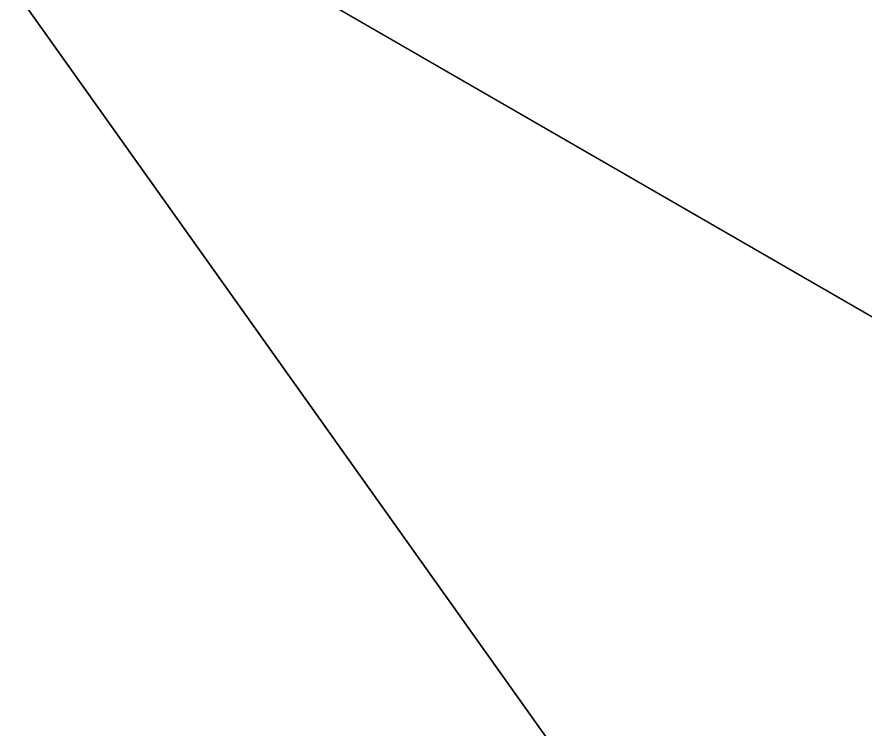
# Model space of a CAD drawing. Header units: millimetres. Extents: x -228 to 228, y -204 to 237.
# Drawn here: x 179.8 to 192.38, y -117.24 to -106.68 of the extents above; entities that cross this region are included whole.
import ezdxf

# ---------------------------------------------------------------- set-up
doc = ezdxf.new("R2010")
doc.units = ezdxf.units.MM
doc.header["$LTSCALE"] = 127.314815
for name, color, linetype in [('1473', 7, 'CONTINUOUS'), ('17', 7, 'CONTINUOUS'), ('2', 7, 'CONTINUOUS'), ('775', 7, 'CONTINUOUS'), ('8138', 7, 'CONTINUOUS'), ('8160', 7, 'CONTINUOUS'), ('8161', 7, 'CONTINUOUS'), ('8170', 7, 'CONTINUOUS'), ('8171', 7, 'CONTINUOUS')]:
    doc.layers.add(name, color=color, linetype=linetype)

msp = doc.modelspace()

# ---------------------------------------------------------------- linework, layer by layer
at = {"layer": '1473', "color": 5, "linetype": 'Continuous'}
for points in [[(183.373, -83.849, 972.437), (183.07, -83.804, 972.673), (164.111, -116.641, 972.673), (183.373, -83.849, 972.437)], [(164.111, -116.641, 972.673), (183.07, -83.804, 972.673), (166.082, -113.227, 973.084), (164.111, -116.641, 972.673)], [(164.306, -116.886, 972.433), (183.373, -83.849, 972.437), (164.111, -116.641, 972.673), (164.306, -116.886, 972.433)], [(164.521, -117.159, 972.255), (183.373, -83.849, 972.437), (164.306, -116.886, 972.433), (164.521, -117.159, 972.255)], [(164.521, -117.159, 972.255), (174.915, -100.987, 972.255), (183.373, -83.849, 972.437), (164.521, -117.159, 972.255)], [(183.07, -83.804, 972.673), (181.082, -87.252, 973.084), (166.082, -113.227, 973.084), (183.07, -83.804, 972.673)], [(181.082, -87.252, 973.084), (179.716, -89.334, 974.097), (166.082, -113.227, 973.084), (181.082, -87.252, 973.084)]]:
    msp.add_3dface(points, dxfattribs=at)
at = {"layer": '17', "color": 5, "linetype": 'Continuous'}
for points in [[(157.08, -125.189, 1003.54), (148.7, -128.027, 1015.099), (185.225, -64.764, 1015.099), (157.08, -125.189, 1003.54)], [(185.225, -64.764, 1015.099), (148.7, -128.027, 1015.099), (160.759, -92.809, 1025.515), (185.225, -64.764, 1015.099)], [(158.991, -124.532, 998.503), (157.08, -125.189, 1003.54), (185.225, -64.764, 1015.099), (158.991, -124.532, 998.503)], [(158.991, -124.532, 998.503), (185.225, -64.764, 1015.099), (186.956, -73.434, 1003.554), (158.991, -124.532, 998.503)], [(158.991, -124.532, 998.503), (186.956, -73.434, 1003.554), (187.344, -75.424, 998.502), (158.991, -124.532, 998.503)], [(161.274, -123.748, 985.723), (158.991, -124.532, 998.503), (187.344, -75.424, 998.502), (161.274, -123.748, 985.723)], [(161.403, -123.722, 983.929), (161.274, -123.748, 985.723), (187.344, -75.424, 998.502), (161.403, -123.722, 983.929)], [(161.511, -123.728, 981.928), (161.403, -123.722, 983.929), (187.344, -75.424, 998.502), (161.511, -123.728, 981.928)], [(161.511, -123.728, 981.928), (187.344, -75.424, 998.502), (169.213, -112.967, 981.928), (161.511, -123.728, 981.928)], [(187.344, -75.424, 998.502), (176.198, -101.728, 981.928), (169.213, -112.967, 981.928), (187.344, -75.424, 998.502)]]:
    msp.add_3dface(points, dxfattribs=at)
at = {"layer": '2', "color": 5, "linetype": 'Continuous'}
for points in [[(161.559, -93.274, 1027.288), (150.073, -129.13, 1016.051), (186.867, -65.402, 1016.051), (161.559, -93.274, 1027.288)], [(150.073, -129.13, 1016.051), (188.667, -73.708, 1004.958), (186.867, -65.402, 1016.051), (150.073, -129.13, 1016.051)], [(189.06, -75.616, 1000.47), (188.667, -73.708, 1004.958), (150.073, -129.13, 1016.051), (189.06, -75.616, 1000.47)], [(158.165, -126.537, 1004.961), (189.06, -75.616, 1000.47), (150.073, -129.13, 1016.051), (158.165, -126.537, 1004.961)], [(160.015, -125.923, 1000.471), (189.06, -75.616, 1000.47), (158.165, -126.537, 1004.961), (160.015, -125.923, 1000.471)], [(160.015, -125.923, 1000.471), (189.651, -78.558, 985.827), (189.06, -75.616, 1000.47), (160.015, -125.923, 1000.471)], [(189.693, -78.683, 984.031), (189.651, -78.558, 985.827), (160.015, -125.923, 1000.471), (189.693, -78.683, 984.031)], [(189.752, -78.775, 982.015), (189.693, -78.683, 984.031), (160.015, -125.923, 1000.471), (189.752, -78.775, 982.015)], [(184.23, -90.943, 982.015), (189.752, -78.775, 982.015), (160.015, -125.923, 1000.471), (184.23, -90.943, 982.015)], [(177.929, -102.727, 982.015), (184.23, -90.943, 982.015), (160.015, -125.923, 1000.471), (177.929, -102.727, 982.015)]]:
    msp.add_3dface(points, dxfattribs=at)
at = {"layer": '775', "color": 5, "linetype": 'Continuous'}
for points in [[(165.059, -117.603, 971.708), (183.788, -83.875, 972.234), (174.957, -101.011, 972.234), (165.059, -117.603, 971.708)], [(183.788, -83.875, 972.234), (165.059, -117.603, 971.708), (184.377, -84.144, 971.708), (183.788, -83.875, 972.234)], [(165.059, -117.603, 971.708), (165.276, -117.757, 970.918), (184.377, -84.144, 971.708), (165.059, -117.603, 971.708)], [(165.276, -117.757, 970.918), (167.975, -113.874, 970.918), (184.377, -84.144, 971.708), (165.276, -117.757, 970.918)], [(167.975, -113.874, 970.918), (175.748, -101.468, 970.918), (184.377, -84.144, 971.708), (167.975, -113.874, 970.918)]]:
    msp.add_3dface(points, dxfattribs=at)
at = {"layer": '8138', "color": 5, "linetype": 'Continuous'}
for points in [[(183.254, -89.851, 964.5), (203.316, -117.384, 262), (176.753, -102.049, 964.5), (183.254, -89.851, 964.5)], [(209.817, -105.187, 262), (203.316, -117.384, 262), (183.254, -89.851, 964.5), (209.817, -105.187, 262)], [(196.003, -129.113, 262), (169.441, -113.777, 964.5), (176.753, -102.049, 964.5), (196.003, -129.113, 262)], [(203.316, -117.384, 262), (196.003, -129.113, 262), (176.753, -102.049, 964.5), (203.316, -117.384, 262)], [(168.086, -115.769, 964.5), (189.059, -138.827, 262), (165.097, -119.993, 964.5), (168.086, -115.769, 964.5)], [(194.649, -131.105, 262), (189.059, -138.827, 262), (168.086, -115.769, 964.5), (194.649, -131.105, 262)]]:
    msp.add_3dface(points, dxfattribs=at)
at = {"layer": '8160', "color": 5, "linetype": 'Continuous'}
for points in [[(205.049, -118.385, 262), (220.09, -86.209, 262), (178.487, -103.049, 964.5), (205.049, -118.385, 262)], [(163.589, -125.358, 964.5), (205.049, -118.385, 262), (178.487, -103.049, 964.5), (163.589, -125.358, 964.5)]]:
    msp.add_3dface(points, dxfattribs=at)
at = {"layer": '8161', "color": 5, "linetype": 'Continuous'}
msp.add_3dface([(169.175, -113.839, 964.5), (182.646, -121.616, 608.231), (175.218, -117.328, 800.94), (169.175, -113.839, 964.5)], dxfattribs=at)
at = {"layer": '8170', "color": 5, "linetype": 'Continuous'}
for points in [[(169.175, -113.839, 964.5), (169.32, -113.86, 964.5), (182.646, -121.616, 608.231), (169.175, -113.839, 964.5)], [(169.32, -113.86, 964.5), (169.441, -113.777, 964.5), (182.646, -121.616, 608.231), (169.32, -113.86, 964.5)], [(169.441, -113.777, 964.5), (196.003, -129.113, 262), (182.646, -121.616, 608.231), (169.441, -113.777, 964.5)]]:
    msp.add_3dface(points, dxfattribs=at)
at = {"layer": '8171', "color": 5, "linetype": 'Continuous'}
for points in [[(194.649, -131.105, 262), (168.086, -115.769, 964.5), (181.505, -123.268, 608.224), (194.649, -131.105, 262)], [(179.355, -122.027, 665.07), (181.505, -123.268, 608.224), (168.086, -115.769, 964.5), (179.355, -122.027, 665.07)]]:
    msp.add_3dface(points, dxfattribs=at)

doc.saveas('drawing.dxf')
